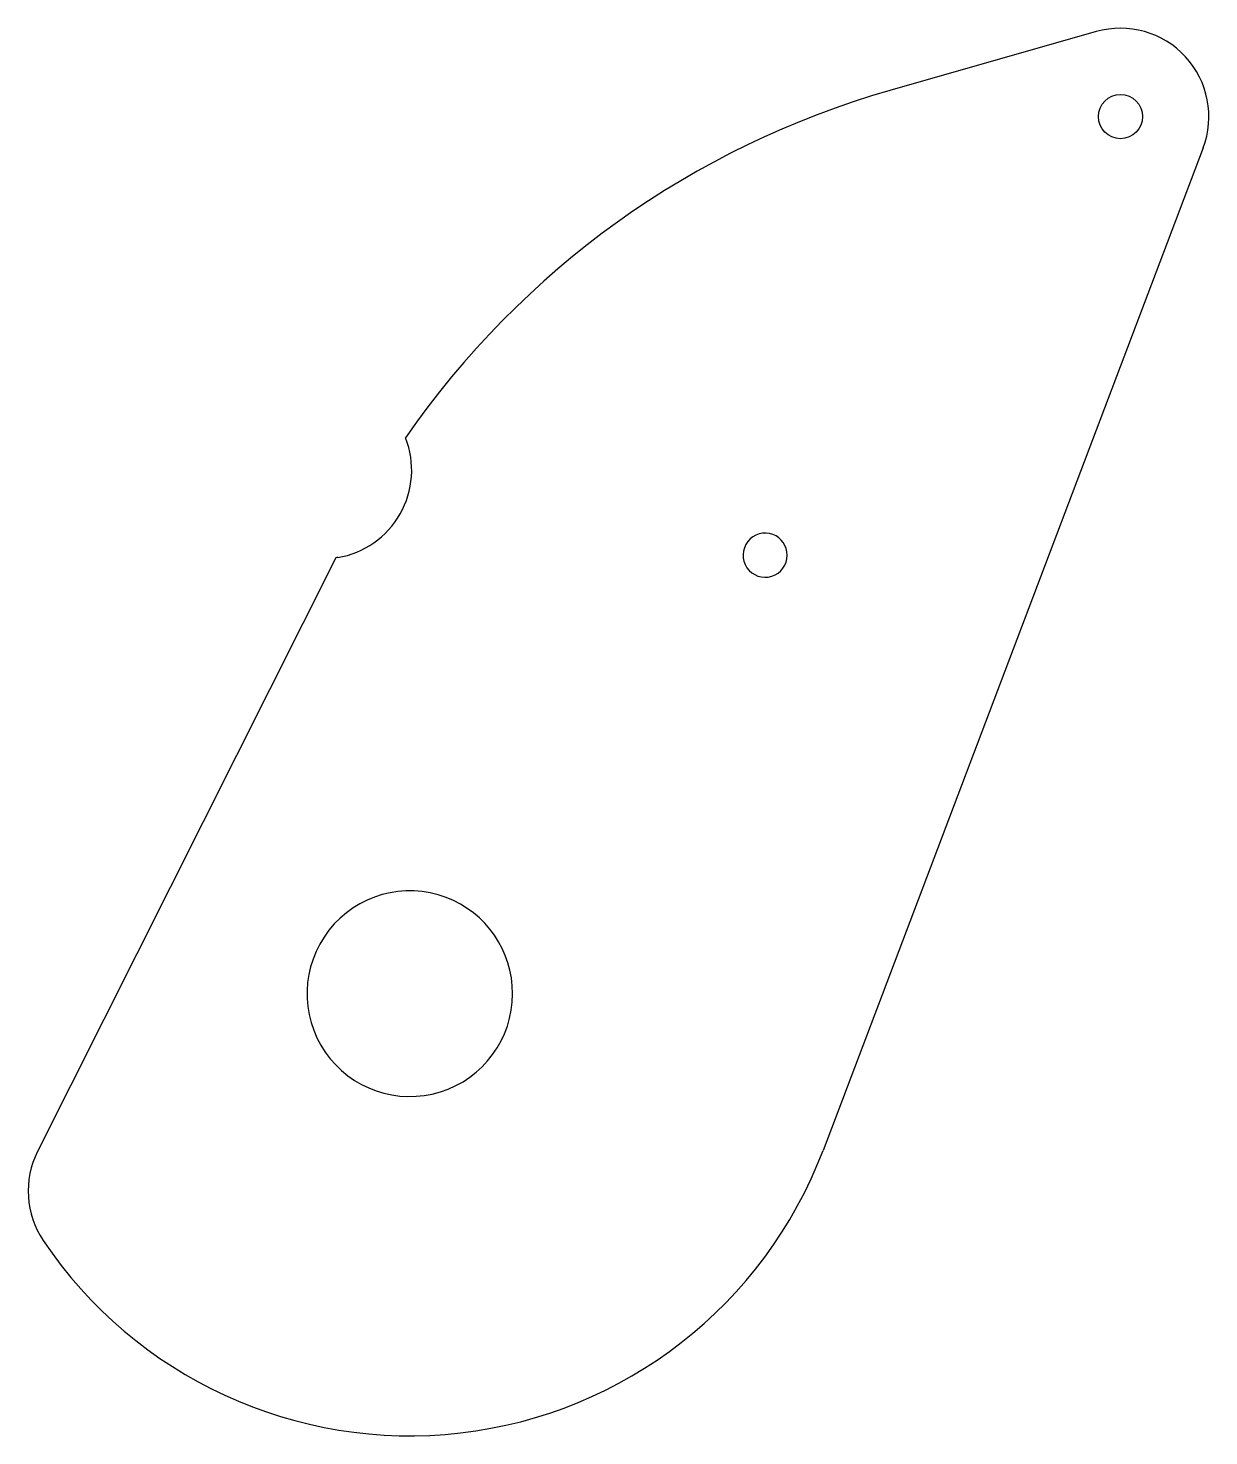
# Model space of a CAD drawing. Header units: millimetres. Extents: x -65 to 105, y -76 to 126.
import ezdxf

# ---------------------------------------------------------------- set-up
doc = ezdxf.new("R2010")
doc.units = ezdxf.units.MM
doc.layers.add('CutProfile', color=7, linetype='CONTINUOUS')

msp = doc.modelspace()

# ---------------------------------------------------------------- linework, layer by layer
at = {"layer": 'CutProfile'}
for p, q in [((88.72, 125.95), (59.05, 117.47)), ((104.08, 109.23), (49.47, -34.76)), ((-20.56, 50.37), (-63.4, -34.89))]:
    msp.add_line(p, q, dxfattribs=at)
msp.add_circle((92.21, 113.73), 3.17, dxfattribs=at)
for centre, radius, start, end in [((92.21, 113.73), 12.7, -20.7725, 105.9414), ((93.93, -4.64), 127, 105.9414, 145.3364), ((-22.34, 62.94), 12.7, -80.6059, 21.4548), ((41.15, 50.75), 3.17, 69.2275, 0), ((41.15, 50.75), 3.17, 0, 69.2275), ((-9.91, -12.23), 63.5, 99.3941, 99.6552), ((-9.91, -12.23), 14.77, 69.2275, 0), ((-9.91, -12.23), 14.77, 0, 69.2275), ((-52.05, -40.59), 12.7, 153.3175, -146.0678), ((-9.91, -12.23), 63.5, -146.0678, -20.7725)]:
    msp.add_arc(centre, radius, start, end, dxfattribs=at)

doc.saveas('drawing.dxf')
